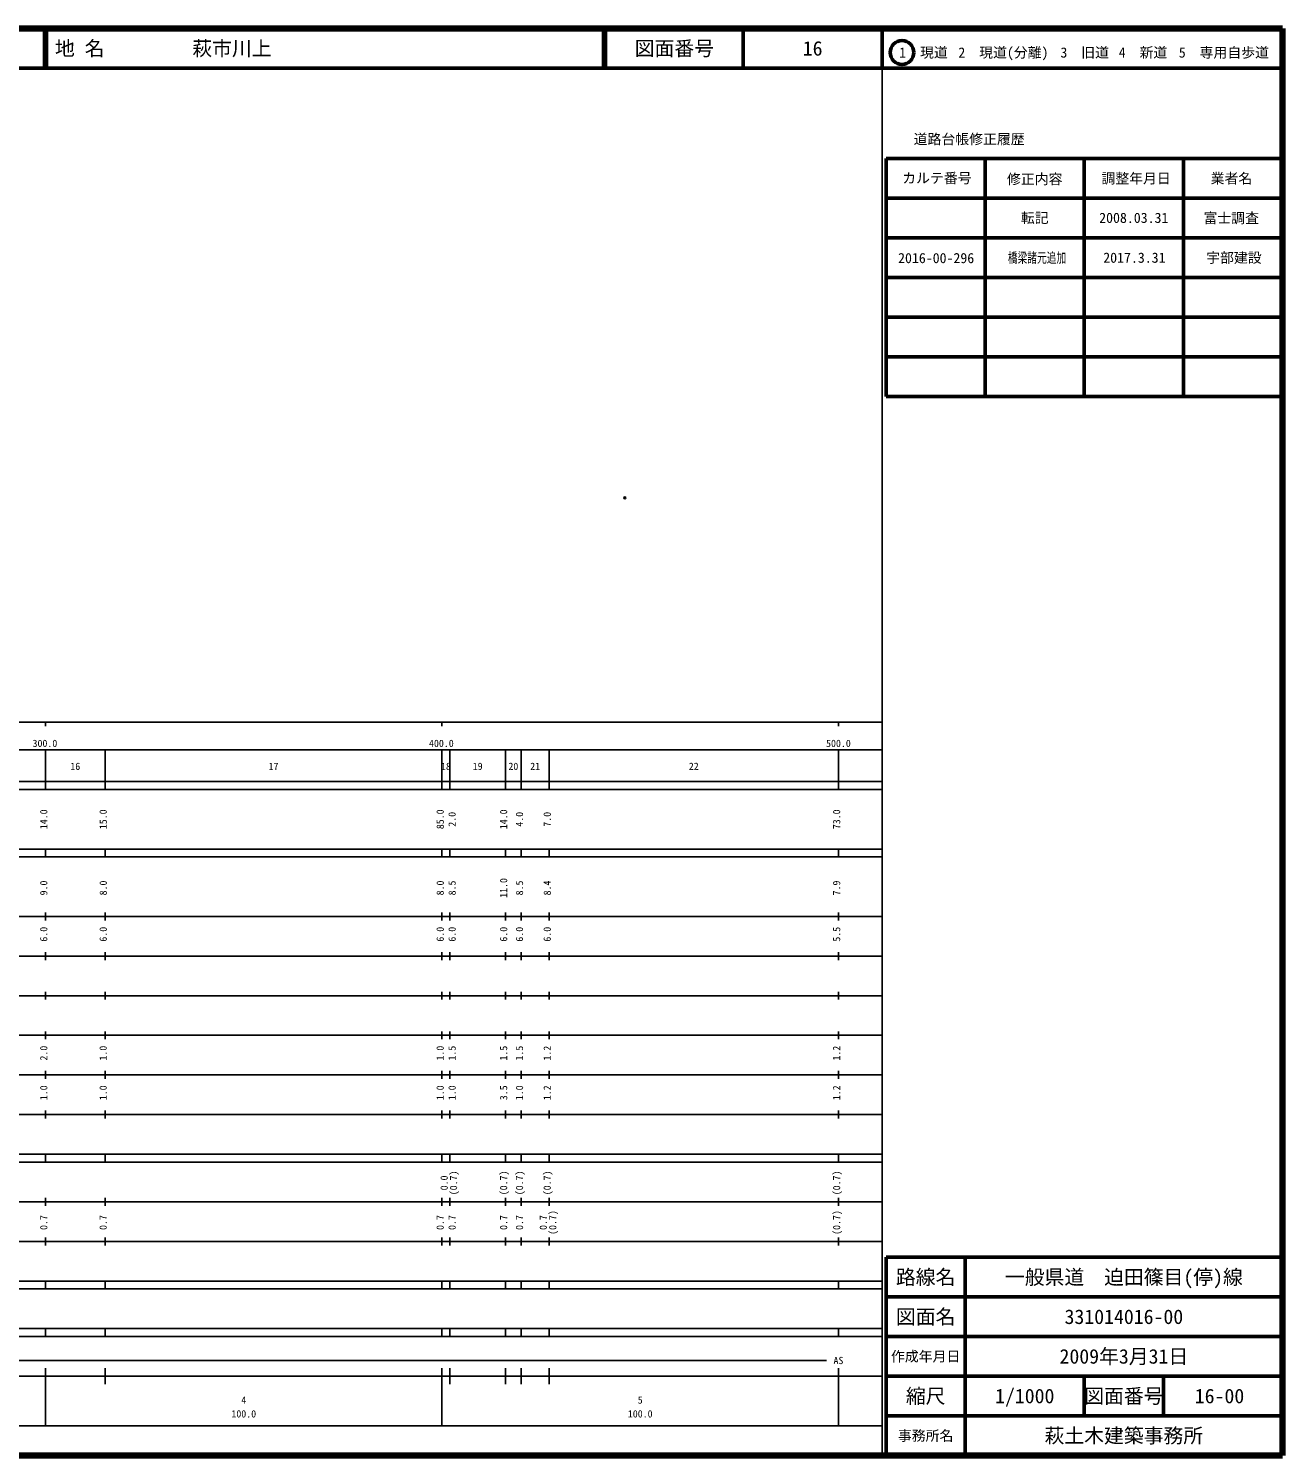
# Model space of a CAD drawing. Units: millimetres on the paper. Extents: x 40 to 680, y 20 to 380.
# Drawn here: x 363.7 to 680, y 20 to 380 of the extents above; entities that cross this region are included whole.
import ezdxf
from ezdxf.enums import TextEntityAlignment as Align

# ---------------------------------------------------------------- set-up
doc = ezdxf.new("R2010")
doc.units = ezdxf.units.MM
doc.header["$PDMODE"] = 32
doc.header["$PDSIZE"] = 0.5
doc.layers.add('M-OTRS', color=6, linetype='Continuous')
for name, color, linetype, lineweight in [('M-TTL', 2, 'Continuous', 140), ('M-TTL-BAND', 7, 'Continuous', 25), ('M-TTL-FRAM', 2, 'Continuous', 50), ('M-TTL-LINE', 7, 'Continuous', 50), ('M-TTL-TXT', 7, 'Continuous', 13)]:
    doc.layers.add(name, color=color, linetype=linetype, lineweight=lineweight)
doc.styles.add('ＭＳ ゴシック', font='')
doc.styles.get('ＭＳ ゴシック').set_extended_font_data('MS Gothic')

msp = doc.modelspace()

# ---------------------------------------------------------------- linework, layer by layer
at = {"layer": 'M-OTRS'}
msp.add_point((514.096, 261.623), dxfattribs=at)
at = {"layer": 'M-TTL'}
for p, q in [((680, 380), (40, 380)), ((680, 20), (680, 380)), ((40, 20), (680, 20))]:
    msp.add_line(p, q, dxfattribs=at)
at = {"layer": 'M-TTL-BAND'}
for p, q in [((579, 20), (579, 370)), ((40, 205), (579, 205)), ((368, 205), (368, 204)), ((468, 205), (468, 204)), ((568, 205), (568, 204)), ((68, 198), (579, 198)), ((368, 188), (368, 198)), ((383, 188), (383, 198)), ((468, 188), (468, 198)), ((470, 188), (470, 198)), ((484, 188), (484, 198)), ((488, 188), (488, 198)), ((495, 188), (495, 198)), ((568, 188), (568, 198)), ((40, 190), (579, 190)), ((40, 188), (579, 188)), ((40, 173), (579, 173)), ((368, 171), (368, 173)), ((383, 171), (383, 173)), ((468, 171), (468, 173)), ((470, 171), (470, 173)), ((484, 171), (484, 173)), ((488, 171), (488, 173)), ((495, 171), (495, 173)), ((568, 171), (568, 173)), ((40, 171), (579, 171)), ((40, 156), (579, 156)), ((368, 155), (368, 157)), ((383, 155), (383, 157)), ((468, 155), (468, 157)), ((470, 155), (470, 157)), ((484, 155), (484, 157)), ((488, 155), (488, 157)), ((495, 155), (495, 157)), ((568, 155), (568, 157)), ((46, 146), (579, 146)), ((368, 145), (368, 147)), ((383, 145), (383, 147)), ((468, 145), (468, 147)), ((470, 145), (470, 147)), ((484, 145), (484, 147)), ((488, 145), (488, 147)), ((495, 145), (495, 147)), ((568, 145), (568, 147)), ((368, 135), (368, 137)), ((383, 135), (383, 137)), ((468, 135), (468, 137)), ((470, 135), (470, 137)), ((484, 135), (484, 137)), ((488, 135), (488, 137)), ((495, 135), (495, 137)), ((568, 135), (568, 137)), ((52, 136), (579, 136)), ((46, 126), (579, 126)), ((368, 125), (368, 127)), ((383, 125), (383, 127)), ((468, 125), (468, 127)), ((470, 125), (470, 127)), ((484, 125), (484, 127)), ((488, 125), (488, 127)), ((495, 125), (495, 127)), ((568, 125), (568, 127)), ((52, 116), (579, 116)), ((368, 115), (368, 117)), ((383, 115), (383, 117)), ((468, 115), (468, 117)), ((470, 115), (470, 117)), ((484, 115), (484, 117)), ((488, 115), (488, 117)), ((495, 115), (495, 117)), ((568, 115), (568, 117)), ((46, 106), (579, 106)), ((368, 105), (368, 107)), ((383, 105), (383, 107)), ((468, 105), (468, 107)), ((470, 105), (470, 107)), ((484, 105), (484, 107)), ((488, 105), (488, 107)), ((495, 105), (495, 107)), ((568, 105), (568, 107)), ((40, 96), (579, 96)), ((40, 94), (579, 94)), ((368, 94), (368, 96)), ((383, 94), (383, 96)), ((468, 94), (468, 96)), ((470, 94), (470, 96)), ((484, 94), (484, 96)), ((488, 94), (488, 96)), ((495, 94), (495, 96)), ((568, 94), (568, 96)), ((49, 84), (579, 84)), ((368, 83), (368, 85)), ((383, 83), (383, 85)), ((468, 83), (468, 85)), ((470, 83), (470, 85)), ((484, 83), (484, 85)), ((488, 83), (488, 85)), ((495, 83), (495, 85)), ((568, 83), (568, 85)), ((40, 74), (579, 74)), ((368, 73), (368, 75)), ((383, 73), (383, 75)), ((468, 73), (468, 75)), ((470, 73), (470, 75)), ((484, 73), (484, 75)), ((488, 73), (488, 75)), ((495, 73), (495, 75)), ((568, 73), (568, 75)), ((40, 64), (579, 64)), ((40, 62), (579, 62)), ((368, 62), (368, 64)), ((383, 62), (383, 64)), ((468, 62), (468, 64)), ((470, 62), (470, 64)), ((484, 62), (484, 64)), ((488, 62), (488, 64)), ((495, 62), (495, 64)), ((568, 62), (568, 64)), ((40, 52), (579, 52)), ((368, 50), (368, 52)), ((383, 50), (383, 52)), ((468, 50), (468, 52)), ((470, 50), (470, 52)), ((484, 50), (484, 52)), ((488, 50), (488, 52)), ((495, 50), (495, 52)), ((568, 50), (568, 52)), ((40, 50), (579, 50)), ((71, 44), (565, 44)), ((40, 40), (579, 40)), ((368, 27.5), (368, 42)), ((383, 38), (383, 42)), ((468, 27.5), (468, 42)), ((470, 38), (470, 42)), ((484, 38), (484, 42)), ((488, 38), (488, 42)), ((495, 38), (495, 42)), ((568, 27.5), (568, 42)), ((68, 27.5), (579, 27.5))]:
    msp.add_line(p, q, dxfattribs=at)
at = {"layer": 'M-TTL-FRAM'}
for p, q in [((580, 347.197), (580, 287.197)), ((580, 347.197), (680, 347.197)), ((580, 287.197), (680, 287.197)), ((680, 70), (580, 70)), ((580, 70), (580, 20))]:
    msp.add_line(p, q, dxfattribs=at)
at = {"layer": 'M-TTL-LINE'}
for p, q in [((367.75, 380), (367.75, 370)), ((368.25, 380), (368.25, 370)), ((508.747, 380), (508.747, 370)), ((509.247, 380), (509.247, 370)), ((543.997, 380), (543.997, 370)), ((579, 380), (579, 370)), ((40, 370), (680, 370)), ((605, 347.197), (605, 287.197)), ((630, 347.197), (630, 287.197)), ((655, 347.197), (655, 287.197)), ((580, 337.197), (680, 337.197)), ((580, 327.197), (680, 327.197)), ((580, 317.197), (680, 317.197)), ((580, 307.197), (680, 307.197)), ((580, 297.197), (680, 297.197)), ((600, 70), (600, 20)), ((680, 60), (580, 60)), ((680, 50), (580, 50)), ((680, 40), (580, 40)), ((630, 40), (630, 30)), ((650, 40), (650, 30)), ((680, 30), (580, 30))]:
    msp.add_line(p, q, dxfattribs=at)
msp.add_circle((584.031, 373.958), 3, dxfattribs=at)

# ---------------------------------------------------------------- texts
at = {"layer": 'M-TTL-BAND', "style": 'ＭＳ ゴシック'}
for s, p in [('300.0', (367.844, 198.195)), ('400.0', (467.844, 198.195)), ('500.0', (568, 198.195)), ('16', (375.5, 192.405)), ('17', (425.5, 192.405)), ('18', (469, 192.405)), ('19', (477, 192.405)), ('20', (486, 192.405)), ('21', (491.5, 192.405)), ('22', (531.5, 192.405)), ('AS', (568, 42.5)), ('4', (418, 32.523)), ('5', (518, 32.523)), ('100.0', (418, 29.033)), ('100.0', (518, 29.033))]:
    msp.add_text(s, height=1.833, dxfattribs=at).set_placement(p, align=Align.BOTTOM_CENTER)
for s, p in [('14.0', (369, 180.5)), ('15.0', (384, 180.5)), ('85.0', (469, 180.5)), ('2.0', (472, 180.5)), ('14.0', (485, 180.5)), ('4.0', (489, 180.5)), ('7.0', (496, 180.5)), ('73.0', (569, 180.5)), ('9.0', (369, 163.174)), ('8.0', (384, 163.174)), ('8.0', (469, 163.174)), ('8.5', (472, 163.174)), ('11.0', (485, 163.174)), ('8.5', (489, 163.174)), ('8.4', (496, 163.174)), ('7.9', (569, 163.174)), ('6.0', (369, 151.5)), ('6.0', (384, 151.5)), ('6.0', (469, 151.5)), ('6.0', (472, 151.5)), ('6.0', (485, 151.5)), ('6.0', (489, 151.5)), ('6.0', (496, 151.5)), ('5.5', (569, 151.5)), ('2.0', (369, 121.5)), ('1.0', (384, 121.5)), ('1.0', (469, 121.5)), ('1.5', (472, 121.5)), ('1.5', (485, 121.5)), ('1.5', (489, 121.5)), ('1.2', (496, 121.5)), ('1.2', (569, 121.5)), ('1.0', (369, 111.5)), ('1.0', (384, 111.5)), ('1.0', (469, 111.5)), ('1.0', (472, 111.5)), ('3.5', (485, 111.5)), ('1.0', (489, 111.5)), ('1.2', (496, 111.5)), ('1.2', (569, 111.5)), ('0.0', (470, 88.764)), ('(0.7)', (472.37, 88.764)), ('(0.7)', (485, 88.764)), ('(0.7)', (489, 88.764)), ('(0.7)', (496, 88.764)), ('(0.7)', (569, 88.764)), ('0.7', (369, 78.764)), ('0.7', (384, 78.764)), ('0.7', (469, 78.764)), ('0.7', (472, 78.764)), ('0.7', (485, 78.764)), ('0.7', (489, 78.764)), ('0.7', (495, 78.764)), ('(0.7)', (497.37, 78.764)), ('(0.7)', (569, 78.764))]:
    msp.add_text(s, height=1.833, rotation=90, dxfattribs=at).set_placement(p, align=Align.BOTTOM_CENTER)
at = {"layer": 'M-TTL-TXT', "style": 'ＭＳ ゴシック'}
for s, p in [('地 名', (370.38, 375)), ('萩市川上', (405.024, 375))]:
    msp.add_text(s, height=3.666, dxfattribs=at).set_placement(p, align=Align.MIDDLE_LEFT)
for s, height, p in [('図面番号', 3.666, (526.622, 375)), ('16', 3.666, (561.497, 375)), ('1\u3000現道', 2.566, (589.448, 373.958)), ('2\u3000現道(分離)', 2.566, (609.619, 373.958)), ('3\u3000旧道', 2.566, (630.121, 373.958)), ('4\u3000新道', 2.566, (644.824, 373.958)), ('5\u3000専用自歩道', 2.566, (665.228, 373.958)), ('道路台帳修正履歴', 2.566, (600.968, 352.113)), ('カルテ番号', 2.566, (592.839, 342.277)), ('修正内容', 2.566, (617.509, 342.023)), ('調整年月日', 2.566, (643.089, 342.197)), ('業者名', 2.566, (667.134, 342.197)), ('転記', 2.566, (617.5, 332.245)), ('2008.03.31', 2.566, (642.5, 332.245)), ('富士調査', 2.566, (667.077, 332.189)), ('路線名', 3.666, (590, 65)), ('路線名', 3.666, (590, 65)), ('一般県道\u3000迫田篠目(停)線', 3.666, (640, 65)), ('図面名', 3.666, (590, 55)), ('図面名', 3.666, (590, 55)), ('331014016-00', 3.666, (640, 55)), ('2009年3月31日', 3.666, (640, 45)), ('作成年月日', 2.566, (590, 45)), ('作成年月日', 2.566, (590, 45)), ('縮尺', 3.666, (590, 35)), ('縮尺', 3.666, (590, 35)), ('1/1000', 3.666, (615, 35)), ('図面番号', 3.666, (640, 35)), ('図面番号', 3.666, (640, 35)), ('16-00', 3.666, (664.125, 35)), ('事務所名', 2.566, (590, 25)), ('事務所名', 2.566, (590, 25)), ('萩土木建築事務所', 3.666, (640, 25))]:
    msp.add_text(s, height=height, dxfattribs=at).set_placement(p, align=Align.MIDDLE_CENTER)
for s, p in [('2016-00-296', (583.046, 320.044)), ('2017.3.31', (634.796, 320.138))]:
    msp.add_text(s, height=2.566, dxfattribs=at).set_placement(p, align=Align.BOTTOM_LEFT)
at = {"layer": 'M-TTL-TXT', "style": 'ＭＳ ゴシック', "width": 0.7}
msp.add_text('橋梁諸元追加', height=2.566, dxfattribs=at).set_placement((610.749, 320.138), align=Align.BOTTOM_LEFT)
at = {"layer": 'M-TTL-TXT', "style": 'ＭＳ ゴシック'}
msp.add_text('宇部建設', height=2.566, dxfattribs=at).set_placement((667.758, 320.138), align=Align.BOTTOM_CENTER)

doc.saveas('drawing.dxf')
